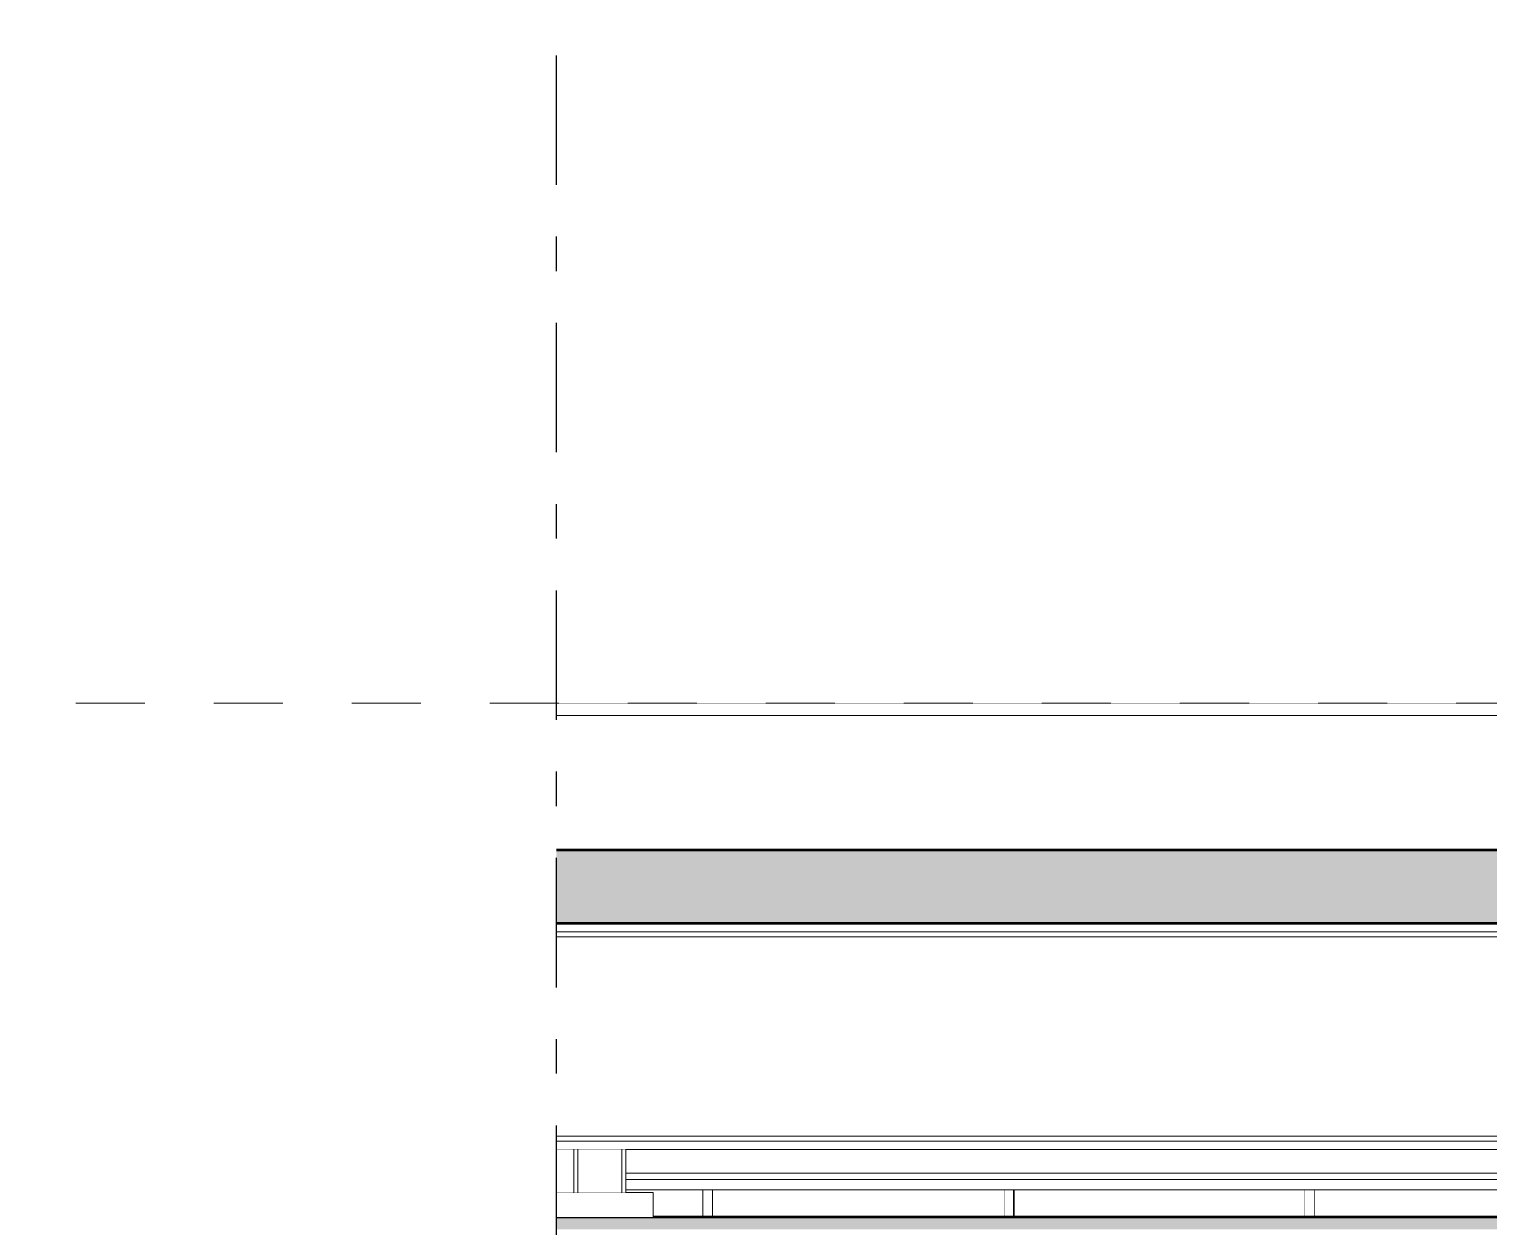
# Model space of a CAD drawing. Header units: millimetres. Extents: x -48147 to 1417267, y -496296 to 18123.
# Drawn here: x 1361518 to 1364503, y -484243 to -481795 of the extents above; entities that cross this region are included whole.
import ezdxf

# ---------------------------------------------------------------- set-up
doc = ezdxf.new("R2010")
doc.units = ezdxf.units.MM
doc.header["$MEASUREMENT"] = 0
for name, pattern in [('Dashed', [2822.222233, 1411.111116, -1411.111116]), ('Double Dashed', [546.805537, 264.583325, -105.833328, 70.555556, -105.833328]), ('Wipeout_Contour', [1000, 0, -1000])]:
    doc.linetypes.add(name, pattern=pattern)
for name, color, linetype, lineweight, true_color in [('0_Pen_No__105', 7, 'Continuous', 15, 0xa6a6a6), ('A-20-M_Ceiling_Pen_No__107', 7, 'Continuous', 15, 0xa6a6a6), ('A-20-M_Ceiling_Pen_No__29', 7, 'Continuous', 50, 0x2a2a2a), ('A-230-M_FLOOR.IFC Import_Pen_No__109', 7, 'Continuous', 15, 0xa6a6a6), ('A-230-M_FLOOR.IFC Import_Pen_No__29', 7, 'Continuous', 50, 0x2a2a2a)]:
    doc.layers.add(name, color=color, linetype=linetype, lineweight=lineweight, true_color=true_color)
for name, color, linetype in [('A-20-M_Ceiling', 7, 'Continuous'), ('A-230-M_FLOOR.IFC Import', 7, 'Continuous'), ('A-95-P_Drawing', 7, 'Continuous'), ('New_A-20-M_Floor_Slab', 7, 'Continuous'), ('New_A-25-M_Curtain_Wall', 7, 'Continuous'), ('New_A-25-M_Wall_Ext', 7, 'Continuous'), ('New_A-25-M_Wall_Int', 7, 'Continuous'), ('S-280-M_COLUMN.IFC Import', 7, 'Continuous'), ('S-280-M_STRUCT_FRAME.IFC Import', 7, 'Continuous')]:
    doc.layers.add(name, color=color, linetype=linetype)
for name, color, linetype, lineweight in [('A-95-P_Drawing_Pen_No__194', 7, 'Continuous', 25), ('New_A-20-M_Floor_Slab_Pen_No__4', 7, 'Continuous', 20), ('New_A-25-M_Curtain_Wall_Pen_No__4', 7, 'Continuous', 20), ('New_A-25-M_Curtain_Wall_Pen_No__87', 8, 'Continuous', 20), ('New_A-25-M_Wall_Ext_Pen_No__87', 8, 'Continuous', 20), ('New_A-25-M_Wall_Int_Pen_No__87', 8, 'Continuous', 20), ('S-280-M_COLUMN.IFC Import_Pen_No__88', 8, 'Continuous', 20), ('S-280-M_STRUCT_FRAME.IFC Import_Pen_No__1', 7, 'Continuous', 13), ('S-280-M_STRUCT_FRAME.IFC Import_Pen_No__160', 5, 'Continuous', 200), ('S-280-M_STRUCT_FRAME.IFC Import_Pen_No__90', 8, 'Continuous', 20)]:
    doc.layers.add(name, color=color, linetype=linetype, lineweight=lineweight)

# ---------------------------------------------------------------- blocks, each defined once
blk = doc.blocks.new('Section Elem_8_2', base_point=(1376122.5, -491272.8))
at = {"color": 254, "linetype": 'Wipeout_Contour', "lineweight": 0, "ltscale": 5812097.959113426}
blk.add_wipeout([(1360046.8, -483172.8), (1360046.8, -483197.8), (1380610.4, -483197.8), (1380610.4, -483172.8)], dxfattribs=at).dxf.layer = 'New_A-20-M_Floor_Slab'
at = {"layer": 'New_A-20-M_Floor_Slab_Pen_No__4', "linetype": 'Continuous'}
blk.add_line((1380610.4, -483172.8), (1360046.8, -483172.8), dxfattribs=at)
at = {"color": 254, "linetype": 'Wipeout_Contour', "lineweight": 0, "ltscale": 5812297.541130289}
blk.add_wipeout([(1360046.8, -483197.8), (1360046.8, -483472.8), (1380610.4, -483472.8), (1380610.4, -483197.8)], dxfattribs=at).dxf.layer = 'New_A-20-M_Floor_Slab'
at = {"layer": 'New_A-20-M_Floor_Slab_Pen_No__4', "linetype": 'Continuous'}
blk.add_line((1380610.4, -483197.8), (1360046.8, -483197.8), dxfattribs=at)
blk = doc.blocks.new('Section Elem_127_2', base_point=(1376122.5, -491272.8))
at = {"color": 254, "linetype": 'Wipeout_Contour', "lineweight": 0, "ltscale": 10114746.7429285}
blk.add_wipeout([(1361069.7, -483974.2), (1361069.7, -484222.8), (1361665, -484222.8), (1361665, -484084.8), (1361588.3, -484084.8), (1361588.3, -484057.6), (1361588.3, -483974.2)], dxfattribs=at).dxf.layer = 'New_A-25-M_Curtain_Wall'
at = {"layer": 'New_A-25-M_Curtain_Wall_Pen_No__87', "linetype": 'Continuous'}
blk.add_line((1361665, -484084.8), (1361665, -484222.8), dxfattribs=at)
blk = doc.blocks.new('Section Elem_136_2', base_point=(1376122.5, -491272.8))
at = {"color": 254, "linetype": 'Wipeout_Contour', "lineweight": 0, "ltscale": 5791234.178601229}
blk.add_wipeout([(1364146, -484222.8), (1364740, -484222.8), (1364740, -484167.3), (1364146, -484167.3)], dxfattribs=at).dxf.layer = 'New_A-25-M_Curtain_Wall'
at = {"layer": 'New_A-25-M_Curtain_Wall_Pen_No__87', "linetype": 'Continuous'}
for p, q in [((1364145.6, -484167.3), (1364145.6, -484222.8)), ((1364740, -484167.3), (1364740, -484222.8))]:
    blk.add_line(p, q, dxfattribs=at)
blk = doc.blocks.new('Section Elem_137_2', base_point=(1376122.5, -491272.8))
at = {"color": 254, "linetype": 'Wipeout_Contour', "lineweight": 0, "ltscale": 5788920.425976028}
blk.add_wipeout([(1363532, -484222.8), (1364126.4, -484222.8), (1364126.4, -484167.3), (1363532, -484167.3)], dxfattribs=at).dxf.layer = 'New_A-25-M_Curtain_Wall'
at = {"layer": 'New_A-25-M_Curtain_Wall_Pen_No__87', "linetype": 'Continuous'}
blk.add_line((1364126.4, -484167.3), (1364126.4, -484222.8), dxfattribs=at)
at = {"color": 254, "linetype": 'Wipeout_Contour', "lineweight": 0, "ltscale": 7234756.709418138}
blk.add_wipeout([(1363530.8, -484167.3), (1363530.8, -484222.8), (1363531.2, -484222.8), (1363532, -484222.8), (1363532, -484167.3)], dxfattribs=at).dxf.layer = 'New_A-25-M_Curtain_Wall'
at = {"layer": 'New_A-25-M_Curtain_Wall_Pen_No__87', "linetype": 'Continuous'}
blk.add_line((1363532, -484167.3), (1363532, -484222.8), dxfattribs=at)
blk = doc.blocks.new('Section Elem_138_2', base_point=(1376122.5, -491272.8))
at = {"color": 254, "linetype": 'Wipeout_Contour', "lineweight": 0, "ltscale": 7233215.819142185}
blk.add_wipeout([(1362915.5, -484222.8), (1363165.1, -484222.8), (1363512.8, -484222.8), (1363512.8, -484167.3), (1362915.5, -484167.3)], dxfattribs=at).dxf.layer = 'New_A-25-M_Curtain_Wall'
at = {"layer": 'New_A-25-M_Curtain_Wall_Pen_No__87', "linetype": 'Continuous'}
blk.add_line((1363512.8, -484167.3), (1363512.8, -484222.8), dxfattribs=at)
blk = doc.blocks.new('Section Elem_139_2', base_point=(1376122.5, -491272.8))
at = {"color": 254, "linetype": 'Wipeout_Contour', "lineweight": 0, "ltscale": 8674916.574261723}
blk.add_wipeout([(1362394.5, -484084.8), (1362300.2, -484084.8), (1362300.2, -484222.8), (1362338.9, -484222.8), (1362338.9, -484172.8), (1362394.5, -484172.8)], dxfattribs=at).dxf.layer = 'New_A-25-M_Curtain_Wall'
at = {"color": 254, "linetype": 'Wipeout_Contour', "lineweight": 0, "ltscale": 8677596.842138106}
blk.add_wipeout([(1362738.3, -484172.8), (1362793.9, -484172.8), (1362793.9, -484222.8), (1362894.5, -484222.8), (1362894.5, -484167.3), (1362738.3, -484167.3)], dxfattribs=at).dxf.layer = 'New_A-25-M_Curtain_Wall'
blk = doc.blocks.new('Section Elem_191_2', base_point=(1376122.5, -491272.8))
at = {"color": 254, "linetype": 'Wipeout_Contour', "lineweight": 0, "ltscale": 5790077.650803032}
blk.add_wipeout([(1364126.4, -484222.8), (1364146, -484222.8), (1364146, -484167.3), (1364126.4, -484167.3)], dxfattribs=at).dxf.layer = 'New_A-25-M_Curtain_Wall'
blk = doc.blocks.new('Section Elem_192_2', base_point=(1376122.5, -491272.8))
at = {"color": 254, "linetype": 'Wipeout_Contour', "lineweight": 0, "ltscale": 5787761.563795359}
blk.add_wipeout([(1363512.8, -484222.8), (1363530.8, -484222.8), (1363530.8, -484167.3), (1363512.8, -484167.3)], dxfattribs=at).dxf.layer = 'New_A-25-M_Curtain_Wall'
at = {"layer": 'New_A-25-M_Curtain_Wall_Pen_No__4', "linetype": 'Continuous'}
blk.add_line((1363530.8, -484222.8), (1363530.8, -484167.3), dxfattribs=at)
blk = doc.blocks.new('Section Elem_193_2', base_point=(1376122.5, -491272.8))
at = {"color": 254, "linetype": 'Wipeout_Contour', "lineweight": 0, "ltscale": 5785399.168144836}
blk.add_wipeout([(1362894.5, -484167.3), (1362894.5, -484222.8), (1362895.6, -484222.8), (1362895.6, -484167.3)], dxfattribs=at).dxf.layer = 'New_A-25-M_Curtain_Wall'
at = {"color": 254, "linetype": 'Wipeout_Contour', "lineweight": 0, "ltscale": 5785438.74374611}
blk.add_wipeout([(1362895.6, -484167.3), (1362895.6, -484222.8), (1362915.5, -484222.8), (1362915.5, -484167.3)], dxfattribs=at).dxf.layer = 'New_A-25-M_Curtain_Wall'
at = {"layer": 'New_A-25-M_Curtain_Wall_Pen_No__4', "linetype": 'Continuous'}
for p, q in [((1362895.6, -484222.8), (1362895.6, -484167.3)), ((1362915.5, -484222.8), (1362915.5, -484167.3))]:
    blk.add_line(p, q, dxfattribs=at)
blk = doc.blocks.new('Section Elem_194_2', base_point=(1376122.5, -491272.8))
at = {"color": 254, "linetype": 'Wipeout_Contour', "lineweight": 0, "ltscale": 5783064.866762127}
blk.add_wipeout([(1362300.2, -484084.8), (1362280.5, -484084.8), (1362280.5, -484222.8), (1362300.2, -484222.8)], dxfattribs=at).dxf.layer = 'New_A-25-M_Curtain_Wall'
at = {"layer": 'New_A-25-M_Curtain_Wall_Pen_No__4', "linetype": 'Continuous'}
for p, q in [((1362280.3, -484222.8), (1362280.3, -484084.8)), ((1362300.2, -484222.8), (1362300.2, -484084.8))]:
    blk.add_line(p, q, dxfattribs=at)
blk = doc.blocks.new('Section Elem_195_2', base_point=(1376122.5, -491272.8))
at = {"color": 254, "linetype": 'Wipeout_Contour', "lineweight": 0, "ltscale": 5779434.250980086}
blk.add_wipeout([(1361675, -483172.8), (1361685, -483172.8), (1361685, -483147.8), (1361675, -483147.8)], dxfattribs=at).dxf.layer = 'New_A-25-M_Curtain_Wall'
at = {"color": 254, "linetype": 'Wipeout_Contour', "lineweight": 0, "ltscale": 5780745.589224326}
blk.add_wipeout([(1361665, -484222.8), (1361685, -484222.8), (1361685, -484084.8), (1361665, -484084.8)], dxfattribs=at).dxf.layer = 'New_A-25-M_Curtain_Wall'
at = {"layer": 'New_A-25-M_Curtain_Wall_Pen_No__4', "linetype": 'Continuous'}
for p, q in [((1361665, -483172.8), (1361665, -483147.8)), ((1361685, -483172.8), (1361685, -483147.8)), ((1361685, -484222.8), (1361685, -484084.8))]:
    blk.add_line(p, q, dxfattribs=at)
blk = doc.blocks.new('Section Elem_196_2', base_point=(1376122.5, -491272.8))
at = {"color": 254, "linetype": 'Wipeout_Contour', "lineweight": 0, "ltscale": 5777116.835279275}
blk.add_wipeout([(1361518.3, -483122.8), (1361665, -483122.8), (1361665, -480222.8), (1361518.3, -480222.8)], dxfattribs=at).dxf.layer = 'New_A-25-M_Curtain_Wall'
at = {"layer": 'New_A-25-M_Curtain_Wall_Pen_No__4', "linetype": 'Continuous'}
blk.add_line((1361518.3, -483122.8), (1361518.3, -480222.8), dxfattribs=at)
at = {"color": 254, "linetype": 'Wipeout_Contour', "lineweight": 0, "ltscale": 11554862.26276853}
blk.add_wipeout([(1361665, -483122.8), (1361675, -483122.8), (1361675, -483147.8), (1361685, -483147.8), (1361685, -480197.8), (1361675, -480197.8), (1361675, -480222.8), (1361665, -480222.8)], dxfattribs=at).dxf.layer = 'New_A-25-M_Curtain_Wall'
at = {"layer": 'New_A-25-M_Curtain_Wall_Pen_No__4', "linetype": 'Continuous'}
for p, q in [((1361665, -483147.8), (1361665, -480197.8)), ((1361685, -483147.8), (1361685, -480197.8))]:
    blk.add_line(p, q, dxfattribs=at)
blk = doc.blocks.new('Section Elem_201_2', base_point=(1376122.5, -491272.8))
at = {"color": 254, "linetype": 'Wipeout_Contour', "lineweight": 0, "ltscale": 5779736.609944791}
blk.add_wipeout([(1361685, -483122.8), (1361685, -483172.8), (1361844.3, -483172.8), (1361844.3, -483122.8)], dxfattribs=at).dxf.layer = 'New_A-25-M_Curtain_Wall'
at = {"layer": 'New_A-25-M_Curtain_Wall_Pen_No__4', "linetype": 'Continuous'}
blk.add_line((1361844.3, -483122.8), (1361675, -483122.8), dxfattribs=at)
blk = doc.blocks.new('Section Elem_202_2', base_point=(1376122.5, -491272.8))
at = {"color": 254, "linetype": 'Wipeout_Contour', "lineweight": 0, "ltscale": 8666798.487006845}
blk.add_wipeout([(1361059.7, -483147.8), (1361059.7, -483172.8), (1361675, -483172.8), (1361675, -483122.8), (1361069.7, -483122.8), (1361069.7, -483147.8)], dxfattribs=at).dxf.layer = 'New_A-25-M_Curtain_Wall'
at = {"layer": 'New_A-25-M_Curtain_Wall_Pen_No__4', "linetype": 'Continuous'}
blk.add_line((1361675, -483122.8), (1361059.7, -483122.8), dxfattribs=at)
blk = doc.blocks.new('Section Elem_362_2', base_point=(1376122.5, -491272.8))
at = {"color": 254, "linetype": 'Wipeout_Contour', "lineweight": 0, "ltscale": 5779703.123249557}
blk.add_wipeout([(1361685, -483122.8), (1361844.3, -483122.8), (1361844.3, -483122.7), (1361685, -483122.7)], dxfattribs=at).dxf.layer = 'New_A-25-M_Curtain_Wall'
blk = doc.blocks.new('Section Elem_376_2', base_point=(1376122.5, -491272.8))
at = {"color": 254, "linetype": 'Wipeout_Contour', "lineweight": 0, "ltscale": 7227661.992171282}
blk.add_wipeout([(1362280.5, -484084.8), (1361685.2, -484084.8), (1361685.2, -484222.8), (1362255.5, -484222.8), (1362280.5, -484222.8)], dxfattribs=at).dxf.layer = 'New_A-25-M_Curtain_Wall'
at = {"layer": 'New_A-25-M_Curtain_Wall_Pen_No__87', "linetype": 'Continuous'}
blk.add_line((1362280.5, -484084.8), (1362280.5, -484222.8), dxfattribs=at)
at = {"color": 254, "linetype": 'Wipeout_Contour', "lineweight": 0, "ltscale": 5780783.53360867}
blk.add_wipeout([(1361685, -484222.8), (1361685.2, -484222.8), (1361685.2, -484084.8), (1361685, -484084.8)], dxfattribs=at).dxf.layer = 'New_A-25-M_Curtain_Wall'
at = {"layer": 'New_A-25-M_Curtain_Wall_Pen_No__87', "linetype": 'Continuous'}
blk.add_line((1361685.2, -484084.8), (1361685.2, -484222.8), dxfattribs=at)
blk = doc.blocks.new('Section Elem_377_2', base_point=(1376122.5, -491272.8))
at = {"color": 254, "linetype": 'Wipeout_Contour', "lineweight": 0, "ltscale": 5777769.14004413}
blk.add_wipeout([(1361685, -480223), (1361685, -483122.7), (1361844.3, -483122.7), (1361844.3, -480223)], dxfattribs=at).dxf.layer = 'New_A-25-M_Wall_Ext'
at = {"layer": 'New_A-25-M_Wall_Ext_Pen_No__87', "linetype": 'Continuous'}
for p, q in [((1361844.3, -480223), (1361844.3, -483122.7)), ((1361844.3, -483122.7), (1361685, -483122.7))]:
    blk.add_line(p, q, dxfattribs=at)
blk = doc.blocks.new('Section Elem_378_2', base_point=(1376122.5, -491272.8))
at = {"layer": 'A-20-M_Ceiling_Pen_No__107', "linetype": 'Continuous'}
blk.add_hatch(color=256, dxfattribs=at).paths.add_polyline_path([(1360019.6, -484247.8), (1380532, -484247.8), (1380532, -484222.8), (1360019.6, -484222.8)])
at = {"layer": 'A-20-M_Ceiling_Pen_No__29', "linetype": 'Continuous'}
blk.add_line((1367355.6, -484222.8), (1360019.7, -484222.8), dxfattribs=at)
blk = doc.blocks.new('Section Elem_387_2', base_point=(1376122.5, -491272.8))
at = {"color": 254, "linetype": 'Wipeout_Contour', "lineweight": 0, "ltscale": 11588847.94592027}
blk.add_wipeout([(1368233.2, -480197.8), (1361844.3, -480197.8), (1361844.3, -483172.8), (1366717, -483172.8), (1366717, -480714.8), (1367727, -480714.8), (1367727, -483172.8), (1368233.2, -483172.8)], dxfattribs=at).dxf.layer = 'New_A-25-M_Wall_Int'
at = {"layer": 'New_A-25-M_Wall_Int_Pen_No__87', "linetype": 'Continuous'}
blk.add_line((1361844.3, -483122.7), (1361844.3, -483172.8), dxfattribs=at)
blk = doc.blocks.new('Section Elem_449_2', base_point=(1376122.5, -491272.8))
at = {"color": 254, "linetype": 'Wipeout_Contour', "lineweight": 0, "ltscale": 5783321.202024652}
blk.add_wipeout([(1362346.6, -484172.8), (1362338.9, -484172.8), (1362338.9, -484222.8), (1362346.6, -484222.8)], dxfattribs=at).dxf.layer = 'S-280-M_COLUMN.IFC Import'
at = {"color": 254, "linetype": 'Wipeout_Contour', "lineweight": 0, "ltscale": 5784243.283569322}
blk.add_wipeout([(1362566.4, -484222.8), (1362608.4, -484222.8), (1362608.4, -484172.8), (1362566.4, -484172.8)], dxfattribs=at).dxf.layer = 'S-280-M_COLUMN.IFC Import'
at = {"color": 254, "linetype": 'Wipeout_Contour', "lineweight": 0, "ltscale": 5783364.509229583}
blk.add_wipeout([(1362361.8, -484172.8), (1362346.6, -484172.8), (1362346.6, -484222.8), (1362361.8, -484222.8)], dxfattribs=at).dxf.layer = 'S-280-M_COLUMN.IFC Import'
at = {"color": 254, "linetype": 'Wipeout_Contour', "lineweight": 0, "ltscale": 5784398.841617735}
blk.add_wipeout([(1362608.4, -484172.8), (1362608.4, -484222.8), (1362648.9, -484222.8), (1362648.9, -484172.8)], dxfattribs=at).dxf.layer = 'S-280-M_COLUMN.IFC Import'
at = {"layer": 'S-280-M_COLUMN.IFC Import_Pen_No__88', "linetype": 'Continuous'}
for p, q in [((1362338.9, -484172.8), (1362346.6, -484172.8)), ((1362338.9, -484222.8), (1362338.9, -484172.8))]:
    blk.add_line(p, q, dxfattribs=at)
at = {"color": 254, "linetype": 'Wipeout_Contour', "lineweight": 0, "ltscale": 5783435.046960806}
blk.add_wipeout([(1362384, -484172.8), (1362361.8, -484172.8), (1362361.8, -484222.8), (1362384, -484222.8)], dxfattribs=at).dxf.layer = 'S-280-M_COLUMN.IFC Import'
at = {"color": 254, "linetype": 'Wipeout_Contour', "lineweight": 0, "ltscale": 5784546.408275818}
blk.add_wipeout([(1362686.7, -484172.8), (1362648.9, -484172.8), (1362648.9, -484222.8), (1362686.7, -484222.8)], dxfattribs=at).dxf.layer = 'S-280-M_COLUMN.IFC Import'
at = {"layer": 'S-280-M_COLUMN.IFC Import_Pen_No__88', "linetype": 'Continuous'}
for p, q in [((1362346.6, -484172.8), (1362361.8, -484172.8)), ((1362608.4, -484172.8), (1362648.9, -484172.8))]:
    blk.add_line(p, q, dxfattribs=at)
at = {"color": 254, "linetype": 'Wipeout_Contour', "lineweight": 0, "ltscale": 5783530.413961523}
blk.add_wipeout([(1362412.4, -484172.8), (1362384, -484172.8), (1362384, -484222.8), (1362412.4, -484222.8)], dxfattribs=at).dxf.layer = 'S-280-M_COLUMN.IFC Import'
at = {"color": 254, "linetype": 'Wipeout_Contour', "lineweight": 0, "ltscale": 5784680.958142076}
blk.add_wipeout([(1362686.7, -484222.8), (1362720.3, -484222.8), (1362720.3, -484172.8), (1362686.7, -484172.8)], dxfattribs=at).dxf.layer = 'S-280-M_COLUMN.IFC Import'
at = {"layer": 'S-280-M_COLUMN.IFC Import_Pen_No__88', "linetype": 'Continuous'}
for p, q in [((1362361.8, -484172.8), (1362384, -484172.8)), ((1362648.9, -484172.8), (1362686.7, -484172.8))]:
    blk.add_line(p, q, dxfattribs=at)
at = {"color": 254, "linetype": 'Wipeout_Contour', "lineweight": 0, "ltscale": 5783647.362241649}
blk.add_wipeout([(1362446.1, -484172.8), (1362412.4, -484172.8), (1362412.4, -484222.8), (1362446.1, -484222.8)], dxfattribs=at).dxf.layer = 'S-280-M_COLUMN.IFC Import'
at = {"color": 254, "linetype": 'Wipeout_Contour', "lineweight": 0, "ltscale": 5784797.909288286}
blk.add_wipeout([(1362720.3, -484222.8), (1362748.7, -484222.8), (1362748.7, -484172.8), (1362720.3, -484172.8)], dxfattribs=at).dxf.layer = 'S-280-M_COLUMN.IFC Import'
at = {"layer": 'S-280-M_COLUMN.IFC Import_Pen_No__88', "linetype": 'Continuous'}
for p, q in [((1362384, -484172.8), (1362412.4, -484172.8)), ((1362686.7, -484172.8), (1362720.3, -484172.8))]:
    blk.add_line(p, q, dxfattribs=at)
at = {"color": 254, "linetype": 'Wipeout_Contour', "lineweight": 0, "ltscale": 5783781.909636907}
blk.add_wipeout([(1362446.1, -484222.8), (1362483.8, -484222.8), (1362483.8, -484172.8), (1362446.1, -484172.8)], dxfattribs=at).dxf.layer = 'S-280-M_COLUMN.IFC Import'
at = {"color": 254, "linetype": 'Wipeout_Contour', "lineweight": 0, "ltscale": 5784893.278775133}
blk.add_wipeout([(1362770.9, -484172.8), (1362748.7, -484172.8), (1362748.7, -484222.8), (1362770.9, -484222.8)], dxfattribs=at).dxf.layer = 'S-280-M_COLUMN.IFC Import'
at = {"layer": 'S-280-M_COLUMN.IFC Import_Pen_No__88', "linetype": 'Continuous'}
for p, q in [((1362412.4, -484172.8), (1362446.1, -484172.8)), ((1362720.3, -484172.8), (1362748.7, -484172.8))]:
    blk.add_line(p, q, dxfattribs=at)
at = {"color": 254, "linetype": 'Wipeout_Contour', "lineweight": 0, "ltscale": 5783929.474364474}
blk.add_wipeout([(1362483.8, -484222.8), (1362524.4, -484222.8), (1362524.4, -484172.8), (1362483.8, -484172.8)], dxfattribs=at).dxf.layer = 'S-280-M_COLUMN.IFC Import'
at = {"color": 254, "linetype": 'Wipeout_Contour', "lineweight": 0, "ltscale": 5784963.818963015}
blk.add_wipeout([(1362786.2, -484172.8), (1362770.9, -484172.8), (1362770.9, -484222.8), (1362786.2, -484222.8)], dxfattribs=at).dxf.layer = 'S-280-M_COLUMN.IFC Import'
at = {"layer": 'S-280-M_COLUMN.IFC Import_Pen_No__88', "linetype": 'Continuous'}
for p, q in [((1362446.1, -484172.8), (1362483.8, -484172.8)), ((1362748.7, -484172.8), (1362770.9, -484172.8))]:
    blk.add_line(p, q, dxfattribs=at)
at = {"color": 254, "linetype": 'Wipeout_Contour', "lineweight": 0, "ltscale": 5784085.031398279}
blk.add_wipeout([(1362566.4, -484172.8), (1362524.4, -484172.8), (1362524.4, -484222.8), (1362566.4, -484222.8)], dxfattribs=at).dxf.layer = 'S-280-M_COLUMN.IFC Import'
at = {"color": 254, "linetype": 'Wipeout_Contour', "lineweight": 0, "ltscale": 5785007.127621154}
blk.add_wipeout([(1362786.2, -484222.8), (1362793.9, -484222.8), (1362793.9, -484172.8), (1362786.2, -484172.8)], dxfattribs=at).dxf.layer = 'S-280-M_COLUMN.IFC Import'
at = {"layer": 'S-280-M_COLUMN.IFC Import_Pen_No__88', "linetype": 'Continuous'}
for p, q in [((1362483.8, -484172.8), (1362524.4, -484172.8)), ((1362524.4, -484172.8), (1362566.4, -484172.8)), ((1362566.4, -484172.8), (1362608.4, -484172.8)), ((1362770.9, -484172.8), (1362786.2, -484172.8)), ((1362786.2, -484172.8), (1362793.9, -484172.8)), ((1362793.9, -484222.8), (1362793.9, -484172.8))]:
    blk.add_line(p, q, dxfattribs=at)
blk = doc.blocks.new('Section Elem_516_2', base_point=(1376122.5, -491272.8))
at = {"color": 254, "linetype": 'Wipeout_Contour', "lineweight": 0, "ltscale": 5792759.676295093}
blk.add_wipeout([(1362738.3, -484084.8), (1362738.3, -484133.3), (1367017.7, -484133.3), (1367017.7, -484084.8)], dxfattribs=at).dxf.layer = 'S-280-M_STRUCT_FRAME.IFC Import'
at = {"color": 254, "linetype": 'Wipeout_Contour', "lineweight": 0, "ltscale": 5792801.322613268}
blk.add_wipeout([(1362738.3, -484142.3), (1367021.1, -484142.3), (1367017.7, -484133.3), (1362738.3, -484133.3)], dxfattribs=at).dxf.layer = 'S-280-M_STRUCT_FRAME.IFC Import'
at = {"color": 254, "linetype": 'Wipeout_Contour', "lineweight": 0, "ltscale": 5792995.524735654}
blk.add_wipeout([(1367109.1, -484146), (1362738.3, -484146), (1362738.3, -484167.3), (1367109.1, -484167.3)], dxfattribs=at).dxf.layer = 'S-280-M_STRUCT_FRAME.IFC Import'
at = {"layer": 'S-280-M_STRUCT_FRAME.IFC Import_Pen_No__90', "linetype": 'Continuous'}
blk.add_line((1362738.3, -484167.3), (1367109.1, -484167.3), dxfattribs=at)
at = {"color": 254, "linetype": 'Wipeout_Contour', "lineweight": 0, "ltscale": 5792820.793522552}
blk.add_wipeout([(1367021.1, -484142.3), (1362738.3, -484142.3), (1362738.3, -484146), (1367029.4, -484146)], dxfattribs=at).dxf.layer = 'S-280-M_STRUCT_FRAME.IFC Import'
at = {"layer": 'S-280-M_STRUCT_FRAME.IFC Import_Pen_No__90', "linetype": 'Continuous'}
for p, q in [((1362738.3, -484133.3), (1367017.7, -484133.3)), ((1362738.3, -484146), (1367109.1, -484146))]:
    blk.add_line(p, q, dxfattribs=at)
blk = doc.blocks.new('Section Elem_518_2', base_point=(1376122.5, -491272.8))
at = {"color": 254, "linetype": 'Wipeout_Contour', "lineweight": 0, "ltscale": 5791548.298960674}
blk.add_wipeout([(1367863.3, -483622.8), (1361588.3, -483622.8), (1361588.3, -483639.8), (1367863.3, -483639.8)], dxfattribs=at).dxf.layer = 'S-280-M_STRUCT_FRAME.IFC Import'
at = {"color": 254, "linetype": 'Wipeout_Contour', "lineweight": 0, "ltscale": 5791561.653791866}
blk.add_wipeout([(1361588.3, -483639.8), (1361588.3, -483642.8), (1367863.3, -483642.8), (1367863.3, -483639.8)], dxfattribs=at).dxf.layer = 'S-280-M_STRUCT_FRAME.IFC Import'
at = {"color": 254, "linetype": 'Wipeout_Contour', "lineweight": 0, "ltscale": 5791568.468318521}
blk.add_wipeout([(1361588.3, -483650), (1367863.3, -483650), (1367863.3, -483642.8), (1361588.3, -483642.8)], dxfattribs=at).dxf.layer = 'S-280-M_STRUCT_FRAME.IFC Import'
at = {"color": 254, "linetype": 'Wipeout_Contour', "lineweight": 0, "ltscale": 5791845.697004121}
blk.add_wipeout([(1361588.3, -484057.6), (1367863.3, -484057.6), (1367863.3, -483650), (1361588.3, -483650)], dxfattribs=at).dxf.layer = 'S-280-M_STRUCT_FRAME.IFC Import'
at = {"layer": 'S-280-M_STRUCT_FRAME.IFC Import_Pen_No__90', "linetype": 'Continuous'}
for p, q in [((1361588.3, -483639.8), (1361588.3, -483622.8)), ((1367863.3, -483639.8), (1361588.3, -483639.8)), ((1361588.3, -483642.8), (1361588.3, -483639.8)), ((1361588.3, -483650), (1361588.3, -483642.8)), ((1367863.3, -483650), (1361588.3, -483650))]:
    blk.add_line(p, q, dxfattribs=at)
at = {"color": 254, "linetype": 'Wipeout_Contour', "lineweight": 0, "ltscale": 10144975.70360972}
blk.add_wipeout([(1367863.3, -484057.6), (1361588.3, -484057.6), (1361588.3, -484064.8), (1367819.1, -484064.8), (1367822.8, -484061.2), (1367835.3, -484057.8), (1367863.3, -484057.8)], dxfattribs=at).dxf.layer = 'S-280-M_STRUCT_FRAME.IFC Import'
at = {"color": 254, "linetype": 'Wipeout_Contour', "lineweight": 0, "ltscale": 5792043.528777588}
blk.add_wipeout([(1361588.3, -484067.8), (1367816.1, -484067.8), (1367819.1, -484064.8), (1361588.3, -484064.8)], dxfattribs=at).dxf.layer = 'S-280-M_STRUCT_FRAME.IFC Import'
at = {"color": 254, "linetype": 'Wipeout_Contour', "lineweight": 0, "ltscale": 8693936.42457996}
blk.add_wipeout([(1361588.3, -484084.8), (1367810.3, -484084.8), (1367810.3, -484082.8), (1367813.6, -484070.3), (1367816.1, -484067.8), (1361588.3, -484067.8)], dxfattribs=at).dxf.layer = 'S-280-M_STRUCT_FRAME.IFC Import'
at = {"layer": 'S-280-M_STRUCT_FRAME.IFC Import_Pen_No__90', "linetype": 'Continuous'}
for p, q in [((1361588.3, -484057.6), (1361588.3, -483650)), ((1367863.3, -484057.6), (1361588.3, -484057.6)), ((1361588.3, -484064.8), (1361588.3, -484057.6)), ((1361588.3, -484067.8), (1361588.3, -484064.8)), ((1361588.3, -484084.8), (1361588.3, -484067.8)), ((1367816.1, -484067.8), (1361588.3, -484067.8)), ((1367810.3, -484084.8), (1361588.3, -484084.8))]:
    blk.add_line(p, q, dxfattribs=at)
blk = doc.blocks.new('Section Elem_519_2', base_point=(1376122.5, -491272.8))
at = {"layer": 'S-280-M_STRUCT_FRAME.IFC Import_Pen_No__1', "linetype": 'Continuous'}
for p, q in [((1360566.7, -483622.8), (1360566.7, -483632.5)), ((1360566.7, -483964.5), (1360566.7, -483974.2))]:
    blk.add_line(p, q, dxfattribs=at)
at = {"layer": 'S-280-M_STRUCT_FRAME.IFC Import_Pen_No__90', "linetype": 'Continuous'}
for p, q in [((1361382.1, -483772.8), (1361382.1, -483779.6)), ((1361410.6, -483779.6), (1361411, -483779.9)), ((1361382.1, -483918.4), (1361382.1, -483925.2)), ((1361411, -483918.1), (1361410.6, -483918.4))]:
    blk.add_line(p, q, dxfattribs=at)
at = {"color": 254, "linetype": 'Wipeout_Contour', "lineweight": 0, "ltscale": 5777990.325036004}
blk.add_wipeout([(1360663.8, -483642.7), (1361588.3, -483642.7), (1361588.3, -483635.5), (1360667.1, -483635.5)], dxfattribs=at).dxf.layer = 'S-280-M_STRUCT_FRAME.IFC Import'
at = {"color": 254, "linetype": 'Wipeout_Contour', "lineweight": 0, "ltscale": 5778417.42312369}
blk.add_wipeout([(1360663.8, -483954.3), (1360667.1, -483961.5), (1361588.3, -483961.5), (1361588.3, -483954.3)], dxfattribs=at).dxf.layer = 'S-280-M_STRUCT_FRAME.IFC Import'
at = {"color": 254, "linetype": 'Wipeout_Contour', "lineweight": 0, "ltscale": 5777993.969631178}
blk.add_wipeout([(1360675, -483632.5), (1360667.1, -483635.5), (1361588.3, -483635.5), (1361588.3, -483632.5)], dxfattribs=at).dxf.layer = 'S-280-M_STRUCT_FRAME.IFC Import'
at = {"color": 254, "linetype": 'Wipeout_Contour', "lineweight": 0, "ltscale": 5778598.286736493}
blk.add_wipeout([(1360753.3, -483964.5), (1360753.3, -483974.2), (1361588.3, -483974.2), (1361588.3, -483964.5)], dxfattribs=at).dxf.layer = 'S-280-M_STRUCT_FRAME.IFC Import'
at = {"layer": 'S-280-M_STRUCT_FRAME.IFC Import_Pen_No__1', "linetype": 'Continuous', "flags": 128}
blk.add_lwpolyline([(1360652.9, -483635.5), (1360645.1, -483632.5), (1360566.7, -483632.5)], dxfattribs=at)
at = {"color": 254, "linetype": 'Wipeout_Contour', "lineweight": 0, "ltscale": 5778140.539945517}
blk.add_wipeout([(1360753.3, -483622.8), (1360753.3, -483632.5), (1361588.3, -483632.5), (1361588.3, -483622.8)], dxfattribs=at).dxf.layer = 'S-280-M_STRUCT_FRAME.IFC Import'
at = {"color": 254, "linetype": 'Wipeout_Contour', "lineweight": 0, "ltscale": 5778434.731926817}
blk.add_wipeout([(1361588.3, -483961.5), (1360667.1, -483961.5), (1360675, -483964.5), (1361588.3, -483964.5)], dxfattribs=at).dxf.layer = 'S-280-M_STRUCT_FRAME.IFC Import'
at = {"layer": 'S-280-M_STRUCT_FRAME.IFC Import_Pen_No__160', "linetype": 'Continuous', "lineweight": 0, "true_color": 0x00007f}
blk.add_hatch(color=176, dxfattribs=at).paths.add_polyline_path([(1360566.7, -483974.2), (1360753.3, -483974.2), (1360753.3, -483964.5), (1360675, -483964.5), (1360667.1, -483961.5), (1360663.8, -483954.3), (1360663.8, -483642.7), (1360667.1, -483635.5), (1360675, -483632.5), (1360753.3, -483632.5), (1360753.3, -483622.8), (1360566.7, -483622.8), (1360566.7, -483632.5), (1360645.1, -483632.5), (1360652.9, -483635.5), (1360656.2, -483642.7), (1360656.2, -483954.3), (1360652.9, -483961.5), (1360645.1, -483964.5), (1360566.7, -483964.5)])
at = {"layer": 'S-280-M_STRUCT_FRAME.IFC Import_Pen_No__1', "linetype": 'Continuous'}
for p, q in [((1360753.3, -483622.8), (1360753.3, -483632.5)), ((1360753.3, -483974.2), (1360566.7, -483974.2)), ((1360753.3, -483964.5), (1360753.3, -483974.2))]:
    blk.add_line(p, q, dxfattribs=at)
at = {"layer": 'S-280-M_STRUCT_FRAME.IFC Import_Pen_No__1', "linetype": 'Continuous', "flags": 128}
for points in [[(1360753.3, -483632.5), (1360675, -483632.5), (1360667.1, -483635.5)], [(1360652.9, -483635.5), (1360656.2, -483642.7), (1360656.2, -483954.3), (1360652.9, -483961.5)], [(1360667.1, -483635.5), (1360663.8, -483642.7), (1360663.8, -483954.3), (1360667.1, -483961.5)], [(1360652.9, -483961.5), (1360645.1, -483964.5), (1360566.7, -483964.5)], [(1360667.1, -483961.5), (1360675, -483964.5), (1360753.3, -483964.5)]]:
    blk.add_lwpolyline(points, dxfattribs=at)
at = {"layer": 'S-280-M_STRUCT_FRAME.IFC Import_Pen_No__90', "linetype": 'Continuous'}
for p, q in [((1361588.3, -483622.8), (1360753.3, -483622.8)), ((1361588.3, -483632.5), (1360753.3, -483632.5)), ((1361588.3, -483642.7), (1360663.8, -483642.7)), ((1361588.3, -483954.3), (1360663.8, -483954.3)), ((1361588.3, -483964.5), (1360753.3, -483964.5)), ((1361588.3, -483974.2), (1360753.3, -483974.2))]:
    blk.add_line(p, q, dxfattribs=at)
blk = doc.blocks.new('Section Elem_521_2', base_point=(1376122.5, -491272.8))
at = {"color": 254, "linetype": 'Wipeout_Contour', "lineweight": 0, "ltscale": 5783871.158045078}
blk.add_wipeout([(1362631.8, -484084.8), (1362394.5, -484084.8), (1362394.5, -484172.8), (1362631.8, -484172.8)], dxfattribs=at).dxf.layer = 'S-280-M_COLUMN.IFC Import'
at = {"color": 254, "linetype": 'Wipeout_Contour', "lineweight": 0, "ltscale": 5784704.128756144}
blk.add_wipeout([(1362730.1, -484084.8), (1362730.1, -484172.8), (1362738.3, -484172.8), (1362738.3, -484084.8)], dxfattribs=at).dxf.layer = 'S-280-M_COLUMN.IFC Import'
at = {"layer": 'S-280-M_COLUMN.IFC Import_Pen_No__88', "linetype": 'Continuous'}
blk.add_line((1362394.5, -484084.8), (1362394.5, -484172.8), dxfattribs=at)
at = {"color": 254, "linetype": 'Wipeout_Contour', "lineweight": 0, "ltscale": 5784518.95298107}
blk.add_wipeout([(1362730.1, -484084.8), (1362640, -484084.8), (1362640, -484172.8), (1362730.1, -484172.8)], dxfattribs=at).dxf.layer = 'S-280-M_COLUMN.IFC Import'
at = {"layer": 'S-280-M_COLUMN.IFC Import_Pen_No__88', "linetype": 'Continuous'}
for p, q in [((1362730.1, -484084.8), (1362730.1, -484172.8)), ((1362738.3, -484084.8), (1362738.3, -484172.8))]:
    blk.add_line(p, q, dxfattribs=at)
at = {"color": 254, "linetype": 'Wipeout_Contour', "lineweight": 0, "ltscale": 5784333.777770065}
blk.add_wipeout([(1362640, -484084.8), (1362631.8, -484084.8), (1362631.8, -484172.8), (1362640, -484172.8)], dxfattribs=at).dxf.layer = 'S-280-M_COLUMN.IFC Import'
at = {"layer": 'S-280-M_COLUMN.IFC Import_Pen_No__88', "linetype": 'Continuous'}
for p, q in [((1362631.8, -484084.8), (1362631.8, -484172.8)), ((1362640, -484084.8), (1362640, -484172.8))]:
    blk.add_line(p, q, dxfattribs=at)
blk = doc.blocks.new('Section Elem_743_2', base_point=(1376122.5, -491272.8))
at = {"color": 254, "linetype": 'Wipeout_Contour', "lineweight": 0, "ltscale": 5822064.631224703}
blk.add_wipeout([(1360047.2, -483622.8), (1385633.6, -483622.8), (1385633.6, -483472.8), (1360047.2, -483472.8)], dxfattribs=at).dxf.layer = 'A-230-M_FLOOR.IFC Import'
at = {"layer": 'A-230-M_FLOOR.IFC Import_Pen_No__109', "linetype": 'Continuous'}
h = blk.add_hatch(dxfattribs=at)
h.set_pattern_fill('Lightweight_Concrete_0002', color=256, style=0, pattern_type=2)
h.set_pattern_definition([(0, (1376122.47, -491272.82), (0, 389.7114), [24.375, -200.625]), (0, (1376234.97, -491077.97), (0, 389.7114), [24.375, -200.625]), (60, (1376122.47, -491272.82), (-337.5, 194.856), [24.375, -200.625]), (60, (1376347.47, -491272.82), (-337.5, 194.856), [24.375, -200.625]), (120, (1376146.84, -491272.82), (337.5, 194.856), [24.375, -200.625]), (120, (1376371.84, -491272.82), (337.5, 194.856), [24.375, -200.625]), (0, (1376122.47, -491235.32), (0, 75), [0, -75, 0, -112.5]), (45, (1376159.97, -491235.32), (-53.033, 53.033), [0, -56.25, 0, -93.75])])
h.paths.add_polyline_path([(1360047.2, -483622.8), (1385633.6, -483622.8), (1385633.6, -483472.8), (1360047.2, -483472.8)])
at = {"layer": 'A-230-M_FLOOR.IFC Import_Pen_No__29', "linetype": 'Continuous'}
blk.add_line((1367913.9, -483622.8), (1360753.3, -483622.8), dxfattribs=at)
at = {"layer": 'A-230-M_FLOOR.IFC Import_Pen_No__29', "linetype": 'Continuous', "flags": 128}
blk.add_lwpolyline([(1408945.9, -483472.8), (1390081.4, -483472.8), (1389941.4, -483472.8), (1386036.1, -483472.8), (1385896.1, -483472.8), (1385633.6, -483472.8), (1382915.9, -483472.8), (1382775.9, -483472.8), (1380710.4, -483472.8), (1380695.4, -483472.8), (1380692.4, -483472.8), (1380672.4, -483472.8), (1380647.4, -483472.8), (1380628.4, -483472.8), (1380625.4, -483472.8), (1380610.4, -483472.8), (1360047.2, -483472.8)], dxfattribs=at)
blk = doc.blocks.new('S-25 Building Section_STORY_MARKER', base_point=(1376122.5, -491272.8))
at = {"layer": '0_Pen_No__105', "linetype": 'Dashed', "ltscale": 0.1}
blk.add_line((1357662.3, -483172.8), (1413604.9, -483172.8), dxfattribs=at)

msp = doc.modelspace()

# ---------------------------------------------------------------- block references
at = {"layer": 'New_A-20-M_Floor_Slab'}
msp.add_blockref('Section Elem_8_2', (1376122.5, -491272.8), dxfattribs=at)
at = {"layer": 'New_A-25-M_Curtain_Wall'}
for name in ['Section Elem_127_2', 'Section Elem_139_2', 'Section Elem_138_2', 'Section Elem_137_2', 'Section Elem_136_2']:
    msp.add_blockref(name, (1376122.5, -491272.8), dxfattribs=at)

# ---------------------------------------------------------------- next in the draw order: block references
for name in ['Section Elem_195_2', 'Section Elem_194_2', 'Section Elem_193_2', 'Section Elem_192_2', 'Section Elem_191_2']:
    msp.add_blockref(name, (1376122.5, -491272.8), dxfattribs=at)

# ---------------------------------------------------------------- next in the draw order: block references
for name in ['Section Elem_196_2', 'Section Elem_376_2']:
    msp.add_blockref(name, (1376122.5, -491272.8), dxfattribs=at)

# ---------------------------------------------------------------- next in the draw order: block references
at = {"layer": 'A-20-M_Ceiling'}
msp.add_blockref('Section Elem_378_2', (1376122.5, -491272.8), dxfattribs=at)
at = {"layer": 'New_A-25-M_Curtain_Wall'}
msp.add_blockref('Section Elem_201_2', (1376122.5, -491272.8), dxfattribs=at)

# ---------------------------------------------------------------- next in the draw order: block references
msp.add_blockref('Section Elem_202_2', (1376122.5, -491272.8), dxfattribs=at)
at = {"layer": 'S-280-M_COLUMN.IFC Import'}
msp.add_blockref('Section Elem_449_2', (1376122.5, -491272.8), dxfattribs=at)

# ---------------------------------------------------------------- next in the draw order: block references
at = {"layer": 'New_A-25-M_Curtain_Wall'}
msp.add_blockref('Section Elem_362_2', (1376122.5, -491272.8), dxfattribs=at)
at = {"layer": 'S-280-M_STRUCT_FRAME.IFC Import'}
msp.add_blockref('Section Elem_516_2', (1376122.5, -491272.8), dxfattribs=at)

# ---------------------------------------------------------------- next in the draw order: block references
at = {"layer": 'New_A-25-M_Wall_Ext'}
msp.add_blockref('Section Elem_377_2', (1376122.5, -491272.8), dxfattribs=at)
at = {"layer": 'S-280-M_STRUCT_FRAME.IFC Import'}
msp.add_blockref('Section Elem_518_2', (1376122.5, -491272.8), dxfattribs=at)

# ---------------------------------------------------------------- next in the draw order: block references
at = {"layer": 'New_A-25-M_Wall_Int'}
msp.add_blockref('Section Elem_387_2', (1376122.5, -491272.8), dxfattribs=at)
at = {"layer": 'S-280-M_COLUMN.IFC Import'}
msp.add_blockref('Section Elem_521_2', (1376122.5, -491272.8), dxfattribs=at)
at = {"layer": 'S-280-M_STRUCT_FRAME.IFC Import'}
msp.add_blockref('Section Elem_519_2', (1376122.5, -491272.8), dxfattribs=at)

# ---------------------------------------------------------------- next in the draw order: block references
at = {"layer": 'A-230-M_FLOOR.IFC Import'}
msp.add_blockref('Section Elem_743_2', (1376122.5, -491272.8), dxfattribs=at)

# ---------------------------------------------------------------- next in the draw order: wipeouts: each hides what was drawn before it
at = {"color": 254, "linetype": 'Wipeout_Contour', "lineweight": 0, "ltscale": 5770154.057643087}
msp.add_wipeout([(1356432.3, -471061.1), (1362596, -471061.1), (1362596, -493360.4), (1356432.3, -493360.4)], dxfattribs=at).dxf.layer = 'A-95-P_Drawing'

# ---------------------------------------------------------------- next in the draw order: linework, layer by layer
at = {"layer": 'A-95-P_Drawing_Pen_No__194', "linetype": 'Double Dashed', "flags": 128}
msp.add_lwpolyline([(1356432.3, -471061.1), (1362596, -471061.1), (1362596, -493360.4), (1356432.3, -493360.4)], close=True, dxfattribs=at)

# ---------------------------------------------------------------- next in the draw order: block references
at = {"linetype": 'Continuous', "lineweight": 0}
msp.add_blockref('S-25 Building Section_STORY_MARKER', (1376122.5, -491272.8), dxfattribs=at)

doc.saveas('drawing.dxf')
